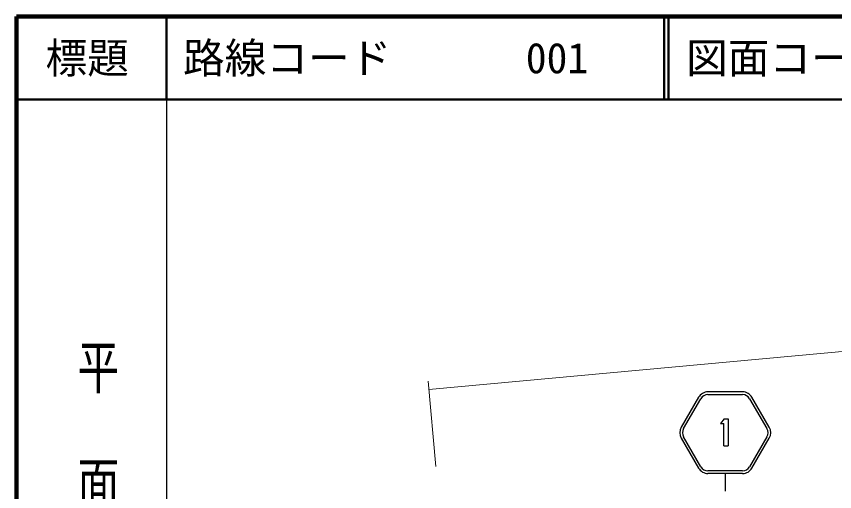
# Model space of a CAD drawing. Units: millimetres, scale not verified. Extents: x 40000 to 680000, y 20000 to 380000.
# Drawn here: x 40000 to 138203, y 322941 to 380000 of the extents above; entities that cross this region are included whole.
import ezdxf
from ezdxf.enums import TextEntityAlignment as Align

# ---------------------------------------------------------------- set-up
doc = ezdxf.new("R2010")
doc.units = ezdxf.units.MM
doc.header["$LTSCALE"] = 1000
for name, color, linetype, lineweight in [('M-STR-HTXT', 7, 'Continuous', 13), ('M-STR-STRC', 7, 'Continuous', 25), ('M-TTL', 2, 'Continuous', 140), ('M-TTL-BAND', 7, 'Continuous', 25), ('M-TTL-LINE', 7, 'Continuous', 50)]:
    doc.layers.add(name, color=color, linetype=linetype, lineweight=lineweight)
doc.layers.add('M-TTL-TXT', color=7, linetype='Continuous')
doc.styles.add('@ＭＳ ゴシック', font='')
doc.styles.add('ＭＳ ゴシック', font='')
doc.styles.get('@ＭＳ ゴシック').set_extended_font_data('@MS Gothic')
doc.styles.get('ＭＳ ゴシック').set_extended_font_data('MS Gothic')

msp = doc.modelspace()

# ---------------------------------------------------------------- linework, layer by layer
at = {"layer": 'M-STR-HTXT'}
for p, q in [((89500, 335211), (292243, 353798)), ((90348, 325965), (89409, 336207))]:
    msp.add_line(p, q, dxfattribs=at)
at = {"layer": 'M-STR-STRC'}
for p, q in [((127153, 334918), (123004, 334918)), ((121873, 334264), (119799, 330672)), ((120082, 330508), (122156, 334101)), ((123004, 334591), (127153, 334591)), ((128001, 334101), (130075, 330508)), ((130358, 330672), (128284, 334264)), ((124929, 331685), (124521, 331106)), ((124521, 331106), (124916, 331106)), ((124916, 328434), (124916, 331106)), ((124929, 331685), (125406, 331685)), ((125406, 331685), (125406, 328434)), ((119799, 329365), (121873, 325773)), ((122156, 325936), (120082, 329529)), ((130075, 329529), (128001, 325936)), ((128284, 325773), (130358, 329365)), ((124916, 328434), (125406, 328434)), ((127153, 325446), (123004, 325446)), ((127153, 325120), (123004, 325120)), ((125078, 325120), (125078, 323015))]:
    msp.add_line(p, q, dxfattribs=at)
for centre, radius, start, end in [((123004, 333611), 1306, 90, 150), ((127153, 333611), 1306, 30, 90), ((123004, 333611), 980, 90, 149.99999), ((127153, 333611), 980, 30, 90), ((120930, 330019), 1306, 150, 210), ((120930, 330019), 980, 150, 210), ((129227, 330019), 980, 330, 30.00002), ((129227, 330019), 1306, 330, 30), ((123004, 326426), 1306, 210, 270), ((123004, 326426), 980, 210, 270), ((127153, 326426), 980, 270, 330), ((127153, 326426), 1306, 270, 330)]:
    msp.add_arc(centre, radius, start, end, dxfattribs=at)
at = {"layer": 'M-TTL'}
for p, q in [((40000, 380000), (40000, 20000)), ((680000, 380000), (40000, 380000))]:
    msp.add_line(p, q, dxfattribs=at)
at = {"layer": 'M-TTL-BAND'}
msp.add_line((58000, 370000), (58000, 20000), dxfattribs=at)
at = {"layer": 'M-TTL-LINE'}
for p, q in [((58000, 380000), (58000, 370000)), ((117750, 380000), (117750, 370000)), ((118250, 380000), (118250, 370000)), ((40000, 370000), (680000, 370000))]:
    msp.add_line(p, q, dxfattribs=at)

# ---------------------------------------------------------------- texts
at = {"layer": 'M-TTL-BAND', "style": '@ＭＳ ゴシック', "width": 1.4}
msp.add_text('平  面  図', height=3666, rotation=270, dxfattribs=at).set_placement((49777, 306475), align=Align.MIDDLE_RIGHT)
at = {"layer": 'M-TTL-TXT', "style": 'ＭＳ ゴシック'}
msp.add_text('標題', height=3666, dxfattribs=at).set_placement((48500, 375000), align=Align.MIDDLE_CENTER)
for s, p in [('路線コード', (60000, 375000)), ('図面コード', (120380, 375000)), ('001', (101142, 375000))]:
    msp.add_text(s, height=3666, dxfattribs=at).set_placement(p, align=Align.MIDDLE_LEFT)

doc.saveas('drawing.dxf')
